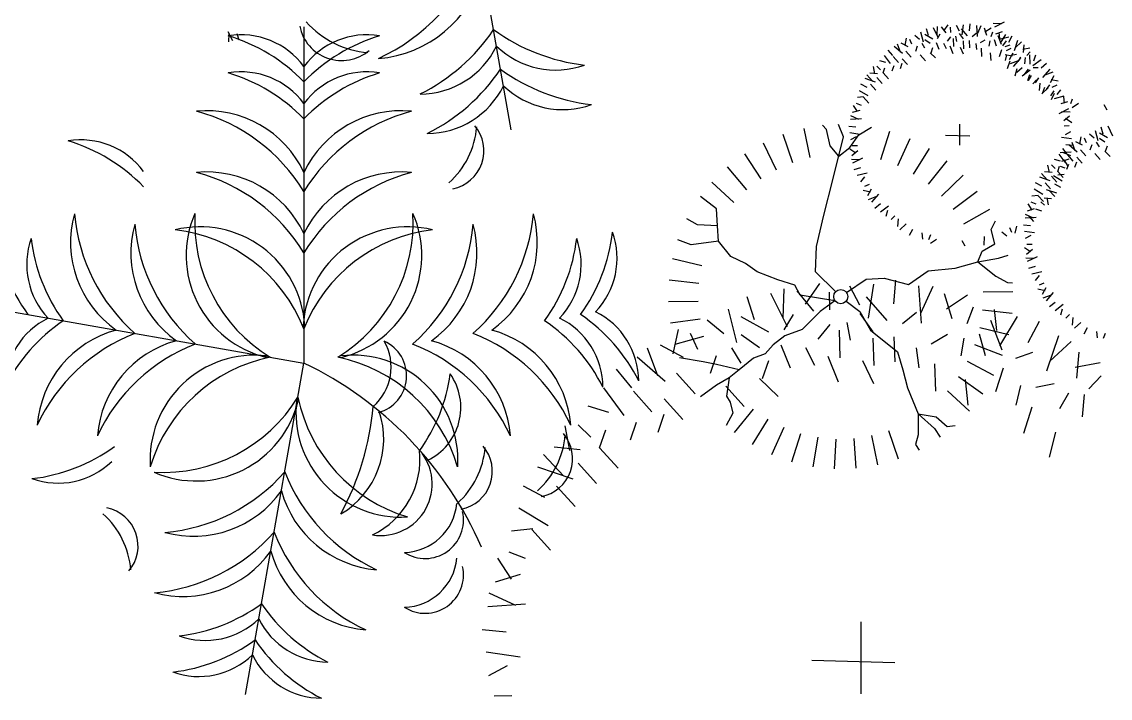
# Model space of a CAD drawing. Header units: millimetres. Extents: x 216896 to 446004, y 63591 to 243769.
# Drawn here: x 395228 to 397136, y 86861 to 88047 of the extents above; entities that cross this region are included whole.
import ezdxf

# ---------------------------------------------------------------- set-up
doc = ezdxf.new("R2010")
doc.units = ezdxf.units.MM
doc.layers.add('green', color=7, linetype='Continuous', true_color=0x45e718)
doc.layers.add('trees', color=7, linetype='Continuous', true_color=0x547000)

msp = doc.modelspace()

# ---------------------------------------------------------------- linework, layer by layer
at = {"layer": 'green'}
for p, q in [((396085.9, 87857.7), (395972.9, 88498.4)), ((395722.4, 88038.3), (395722.4, 87448.2)), ((396832.9, 88039), (396832.3, 88023.8)), ((396851.1, 88041.7), (396843.8, 88031)), ((396871.9, 88030.6), (396866.7, 88040.3)), ((396876.4, 88023.9), (396879, 88041.4)), ((396889.3, 88031.2), (396890.4, 88043.5)), ((396903.6, 88021.3), (396902.3, 88040.5)), ((396909.4, 88040.1), (396903.1, 88026.3)), ((396930.8, 88044.3), (396946, 88043.7)), ((396950.4, 88046.2), (396933.2, 88037.6)), ((395588.9, 88030), (395596.9, 88013.9)), ((395590.7, 88011.6), (395591.2, 88025.8)), ((395604.9, 88026.6), (395608.3, 88015.5)), ((396801.9, 88015.8), (396793.3, 88022.8)), ((396808.6, 88011.3), (396804.3, 88028.5)), ((396825.1, 88016.6), (396810.8, 88024.5)), ((396817.7, 88023), (396814, 88034.8)), ((396834.7, 88019.4), (396826.2, 88036.6)), ((396833, 88017.9), (396837.7, 88025.8)), ((396839.6, 88037.9), (396848.1, 88027.5)), ((396850.5, 88013.1), (396856.6, 88020.6)), ((396856.5, 88028.2), (396856.3, 88037.3)), ((396867.1, 88012.6), (396865.4, 88021.7)), ((396878.8, 88016.8), (396872.1, 88026.2)), ((396885.9, 88022.6), (396875.3, 88034.9)), ((396893.8, 88021.1), (396901, 88026.9)), ((396915.2, 88036.6), (396919.1, 88023.7)), ((396927.3, 88035.6), (396916.5, 88028.6)), ((396927.1, 88021.1), (396930.4, 88029.6)), ((396946.8, 88029.1), (396935, 88025.5)), ((396945.2, 88007.4), (396939.4, 88022.6)), ((396942.3, 88017.4), (396941.2, 88028.4)), ((396958.4, 88020), (396941.2, 88015.7)), ((396943.9, 88009.5), (396953, 88024.7)), ((396958.6, 88011.3), (396964.3, 88022.3)), ((396771.8, 87991.2), (396757.3, 88003.9)), ((396762.6, 88008.6), (396767.8, 87994.4)), ((396769.2, 88010.2), (396781, 88003.9)), ((396778.4, 88018.1), (396775.7, 88005.4)), ((396788.5, 88007.7), (396784.8, 88016)), ((396795, 87995.5), (396798.2, 88004.7)), ((396810.8, 88000.8), (396806.1, 88008.7)), ((396820.3, 88008.7), (396810.8, 88015.3)), ((396821.9, 87992.8), (396825.1, 88002.1)), ((396836.2, 87998.1), (396831.4, 88010)), ((396848.8, 87999.4), (396844.1, 88008.7)), ((396861, 87991), (396855.6, 88004.1)), ((396861.8, 88003.4), (396861.4, 88017.6)), ((396879.1, 87990), (396873.4, 88001.9)), ((396879.3, 87999.5), (396878.8, 88013.6)), ((396890, 88001.5), (396889.6, 88014.2)), ((396902.4, 87998.4), (396901.1, 88008.7)), ((396908.6, 88010.6), (396916.9, 88015.6)), ((396910.9, 87986.3), (396910.4, 88000.5)), ((396924.1, 88004.5), (396925.5, 88013.6)), ((396936.5, 88004.4), (396933.4, 88015.6)), ((396953.9, 88013.3), (396947, 88004.8)), ((396952.1, 88003.4), (396960.8, 88006.4)), ((396962.1, 88000), (396953.7, 87996.3)), ((396968, 87996.7), (396974.2, 88014.9)), ((396980.6, 88011.9), (396969.5, 88001.6)), ((396995.4, 88000.9), (396982.7, 87998.5)), ((396984.6, 88006.4), (396983.3, 87993)), ((396750.7, 87973.8), (396740.1, 87988)), ((396754.7, 87988), (396746.7, 87997.5)), ((396764.9, 87975.7), (396755.5, 87986.3)), ((396780.8, 87971.8), (396771.3, 87982.3)), ((396787.1, 87984.9), (396777.6, 87995.5)), ((396812.4, 87978.3), (396802.9, 87988.9)), ((396829.8, 87983.6), (396820.3, 87992.8)), ((396927.6, 87979.1), (396926.3, 87992.3)), ((396941.8, 87986.2), (396945.8, 87998.3)), ((396951.7, 87989.8), (396964.3, 87987.2)), ((396952.3, 87979), (396954.6, 87989.2)), ((396959.6, 87980.6), (396965.9, 87992.5)), ((396962.4, 87988.4), (396971.9, 87990.3)), ((396978.6, 87983.3), (396965.9, 87968.7)), ((396974.8, 87977.3), (396979.3, 87985.4)), ((396986.4, 87973.1), (396987.4, 87984.6)), ((396989.7, 87987.6), (396996, 87994.2)), ((396995.7, 87972.9), (396995.4, 87989.2)), ((397000.7, 87970.4), (397015, 87981)), ((397002.3, 87978.3), (397005.5, 87988.9)), ((396720.2, 87968.5), (396722.6, 87955.8)), ((396733.6, 87962.7), (396727, 87969)), ((396742.8, 87975.4), (396732.2, 87978.5)), ((396738, 87957.2), (396741.2, 87966.5)), ((396753.9, 87961.2), (396757, 87970.4)), ((396768.1, 87965.2), (396771.3, 87974.4)), ((396956.2, 87964.8), (396960.6, 87978.3)), ((396961.2, 87974), (396975.4, 87979.3)), ((396969.5, 87952.3), (396972.7, 87965.2)), ((396981.7, 87966.1), (396972.2, 87958.2)), ((396996, 87962.2), (396981.7, 87951.6)), ((396985.2, 87954.1), (396993.1, 87964.1)), ((397000.8, 87966.7), (397010, 87966.6)), ((397015, 87966.5), (397024.5, 87974.4)), ((397018.1, 87949.3), (397030.8, 87963.8)), ((396724.4, 87941.1), (396706.2, 87947.3)), ((396709.2, 87953.7), (396719.6, 87942.5)), ((396714.7, 87957.6), (396728.1, 87956.3)), ((396736.5, 87938.8), (396727, 87949.3)), ((396747.5, 87946.7), (396738, 87957.2)), ((396994.4, 87954.2), (396991.2, 87943.7)), ((396992.7, 87943.8), (396998.3, 87952.5)), ((397007, 87945), (397000.7, 87938.4)), ((397005.3, 87939.8), (397011, 87948.6)), ((397035.5, 87958.6), (397021.3, 87953.3)), ((397037.1, 87952), (397030.8, 87940.1)), ((397045, 87942.7), (397032.4, 87945.4)), ((396711.6, 87917), (396696.4, 87926.1)), ((396709.8, 87931.6), (396698.9, 87937.4)), ((396725.4, 87926.9), (396715.9, 87937.5)), ((397012.1, 87926.2), (397013.4, 87939.6)), ((397016.1, 87920.7), (397027.2, 87931)), ((397018.1, 87923), (397021.3, 87932.2)), ((397024.3, 87928), (397030, 87936.7)), ((397032.2, 87917.4), (397037.9, 87926.1)), ((397034.6, 87932.6), (397043, 87936.3)), ((397042.8, 87919.3), (397049.7, 87927.8)), ((396703.7, 87915.4), (396692.7, 87914.3)), ((396712.7, 87904.5), (396703.2, 87915.1)), ((397038.1, 87921.3), (397032.4, 87910.3)), ((397038.3, 87912.6), (397055.5, 87916.9)), ((397049.9, 87903.5), (397061.7, 87907.1)), ((397054.4, 87915.1), (397055.5, 87904.2)), ((397069.6, 87911.5), (397066.3, 87902.9)), ((396684.5, 87888.3), (396697.4, 87892.2)), ((396685.5, 87900.4), (396692.6, 87889.6)), ((396700, 87900.2), (396691.5, 87903.5)), ((397046.3, 87886.4), (397063.5, 87895)), ((397065.9, 87888.3), (397050.7, 87888.8)), ((397069.4, 87896.9), (397080.2, 87904)), ((397124.8, 87902), (397130, 87892.3)), ((396699.8, 87876.7), (396680.6, 87875.4)), ((396681, 87882.5), (396694.8, 87876.1)), ((396872.6, 87830.7), (396872.6, 87867.6)), ((397064.8, 87881.6), (397054.5, 87873)), ((397068.6, 87870), (397057.9, 87877.3)), ((396690, 87862.3), (396677.6, 87863.5)), ((396697.2, 87849.5), (396679.7, 87852.1)), ((396890, 87846.5), (396847.2, 87847.8)), ((397055.1, 87864.7), (397064.3, 87864.9)), ((397057.5, 87849.2), (397067.2, 87854.4)), ((397108.1, 87842.9), (397099.5, 87849.9)), ((397114.8, 87838.5), (397110.5, 87855.6)), ((397131.3, 87843.7), (397117.1, 87851.6)), ((397123.9, 87850.1), (397120.2, 87861.9)), ((397140.9, 87846.5), (397132.4, 87863.7)), ((396690.5, 87845), (396680.8, 87839.8)), ((396692.9, 87829.5), (396683.8, 87829.3)), ((397050.8, 87844.7), (397068.4, 87842.1)), ((397058.1, 87831.8), (397070.4, 87830.7)), ((397078, 87818.3), (397063.5, 87831)), ((397068.8, 87835.7), (397074.1, 87821.5)), ((397075.4, 87837.3), (397087.2, 87831)), ((397084.6, 87845.2), (397082, 87832.5)), ((397094.7, 87834.8), (397091, 87843.1)), ((397101.2, 87822.6), (397104.4, 87831.8)), ((397117.1, 87827.9), (397112.3, 87835.8)), ((397126.5, 87835.8), (397117.1, 87842.4)), ((397128.1, 87819.9), (397131.3, 87829.2)), ((396679.4, 87824.2), (396690.1, 87816.9)), ((396683.2, 87812.6), (396693.6, 87821.2)), ((397056.9, 87800.9), (397046.4, 87815.1)), ((397048.2, 87817.5), (397067.4, 87818.8)), ((397060.9, 87815.1), (397053, 87824.6)), ((397067.1, 87811.7), (397053.3, 87818)), ((397071.2, 87802.8), (397061.7, 87813.4)), ((397087, 87798.9), (397077.5, 87809.4)), ((397093.3, 87812), (397083.8, 87822.6)), ((397118.6, 87805.4), (397109.1, 87816)), ((397136, 87810.7), (397126.5, 87819.9)), ((396682.2, 87805.9), (396697.3, 87805.3)), ((396701.8, 87807.8), (396684.5, 87799.2)), ((396698.1, 87790.7), (396686.3, 87787.1)), ((397026.4, 87795.6), (397028.9, 87782.9)), ((397039.8, 87789.8), (397033.2, 87796.1)), ((397049, 87802.5), (397038.5, 87805.6)), ((397044.3, 87784.3), (397047.4, 87793.6)), ((397048.1, 87794), (397056.6, 87790.7)), ((397063.5, 87805.9), (397050.6, 87802)), ((397062.6, 87793.8), (397055.5, 87804.6)), ((397060.1, 87788.3), (397063.3, 87797.5)), ((397074.3, 87792.3), (397077.5, 87801.5)), ((396709.8, 87781.6), (396692.6, 87777.3)), ((396705.3, 87774.9), (396698.3, 87766.4)), ((397030.6, 87768.2), (397012.4, 87774.4)), ((397015.5, 87780.8), (397025.8, 87769.6)), ((397020.9, 87784.7), (397034.3, 87783.4)), ((397042.7, 87765.9), (397033.2, 87776.4)), ((397036.5, 87777.2), (397051.7, 87768.1)), ((397053.8, 87773.8), (397044.3, 87784.3)), ((397044.4, 87778.8), (397055.3, 87779.9)), ((396713.5, 87761.6), (396705.1, 87757.9)), ((396710.9, 87742.2), (396717.3, 87754.1)), ((397017.8, 87744.1), (397002.6, 87753.2)), ((397016, 87758.7), (397005.1, 87764.5)), ((397031.6, 87754), (397022.1, 87764.6)), ((397023.6, 87753.1), (397041.9, 87746.9)), ((397038.3, 87762.6), (397049.2, 87756.8)), ((396703, 87751.5), (396715.7, 87748.8)), ((396712.5, 87735.6), (396726.8, 87740.9)), ((396729.9, 87744.9), (396717.3, 87730.4)), ((397009.9, 87742.5), (396998.9, 87741.4)), ((397018.9, 87731.6), (397009.4, 87742.2)), ((397033.3, 87736.5), (397020, 87737.9)), ((397027.8, 87725.7), (397025.4, 87738.4)), ((397038.8, 87740.5), (397028.5, 87751.7)), ((396733.1, 87727.7), (396723.6, 87719.8)), ((396747.3, 87723.8), (396733.1, 87713.2)), ((396745.7, 87715.8), (396742.6, 87705.3)), ((396990.8, 87715.4), (397003.6, 87719.3)), ((396991.7, 87727.5), (396998.8, 87716.7)), ((397006.2, 87727.3), (396997.7, 87730.6)), ((397005.3, 87718.8), (397015.8, 87715.6)), ((397014.5, 87731.5), (397021.1, 87725.1)), ((396758.4, 87706.6), (396752.1, 87700)), ((396763.5, 87687.8), (396764.8, 87701.2)), ((397006.1, 87703.8), (396986.8, 87702.5)), ((396987.2, 87709.6), (397001, 87703.2)), ((396993.4, 87706.2), (397001.3, 87696.7)), ((396767.5, 87682.3), (396778.6, 87692.6)), ((396789.5, 87682.9), (396783.8, 87671.9)), ((396805.7, 87676.7), (396806.9, 87665.8)), ((396946.2, 87678.4), (396954.7, 87671.4)), ((396959.6, 87686.5), (396963.2, 87678.1)), ((396969.7, 87676.1), (396972.3, 87688.7)), ((396996.2, 87689.4), (396983.9, 87690.6)), ((397003.4, 87676.6), (396985.9, 87679.2)), ((396821, 87673.1), (396817.6, 87664.6)), ((396820.7, 87658.5), (396831.6, 87665.6)), ((396876.1, 87663.6), (396881.3, 87653.9)), ((396915.2, 87655.2), (396915.8, 87670.4)), ((396996.7, 87672.1), (396987, 87666.9)), ((396999.2, 87656.6), (396990, 87656.4)), ((396985.7, 87651.3), (396996.3, 87644)), ((396989.4, 87639.7), (396999.8, 87648.3)), ((396988.4, 87633), (397003.5, 87632.4)), ((397008, 87634.9), (396990.7, 87626.3)), ((397004.4, 87617.8), (396992.6, 87614.2)), ((397016, 87608.7), (396998.8, 87604.4)), ((397011.5, 87602), (397004.5, 87593.5)), ((396626.2, 87588), (396601.4, 87551.6)), ((396697.2, 87550.2), (396679.4, 87583.3)), ((396712.5, 87527.3), (396721.4, 87587.1)), ((396756.4, 87552.1), (396760.2, 87594.1)), ((396805.3, 87518.4), (396800.8, 87583.9)), ((396825, 87582.6), (396803.4, 87535.6)), ((397019.7, 87588.7), (397011.3, 87585)), ((397017.2, 87569.3), (397023.5, 87581.2)), ((396512.3, 87524.3), (396499.7, 87564.5)), ((396570.4, 87511.9), (396541.2, 87570.7)), ((396564, 87578.7), (396562.1, 87527)), ((396586.9, 87575.1), (396616, 87539.7)), ((396644.5, 87542), (396643.8, 87573.1)), ((396745, 87522.9), (396708.6, 87564.8)), ((396844.7, 87570.6), (396858.1, 87526.7)), ((396886, 87567.4), (396849.2, 87543.2)), ((397009.2, 87578.6), (397021.9, 87575.9)), ((397018.7, 87562.7), (397033, 87568)), ((397036.1, 87572), (397023.5, 87557.5)), ((395141.3, 87550.7), (395722.4, 87448.2)), ((396481.2, 87484.6), (396466.6, 87543.2)), ((396885.3, 87517.9), (396896.6, 87546.9)), ((396937.2, 87505.3), (396933.4, 87542.7)), ((397039.3, 87554.8), (397029.8, 87546.9)), ((397053.5, 87550.9), (397039.3, 87540.3)), ((397052, 87543), (397048.8, 87532.4)), ((396458.4, 87499.9), (396429.3, 87523.6)), ((396537.5, 87502.4), (396489, 87529.4)), ((396564.5, 87506.9), (396580.7, 87533.9)), ((396720.5, 87503.1), (396697.8, 87535.3)), ((396771.8, 87517.9), (396796.3, 87537.7)), ((396946.9, 87471.2), (396927, 87523.1)), ((396942.5, 87478.4), (396973.6, 87530.2)), ((397064.6, 87533.7), (397058.3, 87527.1)), ((397069.7, 87514.9), (397071, 87528.3)), ((396378.3, 87507.6), (396369.4, 87464.4)), ((396624.1, 87490.4), (396645, 87516.2)), ((396662.8, 87457.5), (396661.2, 87505.9)), ((396680.9, 87488.8), (396674.9, 87519.7)), ((396992.5, 87484.5), (397012.1, 87521.8)), ((397073.7, 87509.4), (397084.8, 87519.7)), ((397095.7, 87510), (397090, 87499)), ((397112, 87503.8), (397113.1, 87492.9)), ((396412.8, 87472), (396400.3, 87500.6)), ((396521.3, 87475.4), (396489, 87497.9)), ((396722.2, 87444), (396720.5, 87492.4)), ((396758.9, 87450.8), (396757.5, 87494.4)), ((396822.2, 87482), (396850.7, 87499.2)), ((396875, 87461.1), (396880, 87492.1)), ((396917.2, 87460.9), (396906.8, 87499)), ((397024.8, 87434.6), (397045.8, 87496.8)), ((397067.6, 87486.4), (397029.7, 87451.2)), ((397127.2, 87500.2), (397123.9, 87491.7)), ((396324.4, 87475.2), (396342.4, 87426.7)), ((396346.9, 87480.6), (396387.3, 87459)), ((396489, 87448.5), (396472.8, 87475.4)), ((396575.3, 87439.5), (396559.1, 87479.9)), ((396618.4, 87444), (396602.2, 87475.4)), ((396801, 87440.3), (396796.6, 87475.4)), ((396970.5, 87457.3), (397000.2, 87467.6)), ((397081.2, 87467.7), (397076.8, 87422.1)), ((395619.9, 86867.1), (395722.4, 87448.2)), ((396355.9, 87415.9), (396306.4, 87459)), ((396435, 87430.5), (396445.8, 87462)), ((396526.7, 87421.5), (396537.5, 87453)), ((396659.8, 87415.2), (396641.7, 87460)), ((396721.7, 87411.8), (396702.1, 87452.4)), ((396830.1, 87399.1), (396828.4, 87447.4)), ((397118.2, 87449), (397074.9, 87440.7)), ((396297.4, 87405.1), (396270.5, 87437.5)), ((396408.1, 87394.5), (396375.7, 87430.5)), ((396935.4, 87398.7), (396949, 87440.1)), ((396553.7, 87390), (396521.3, 87421.5)), ((396887.1, 87374.7), (396882.5, 87419.6)), ((396971.3, 87374.4), (396979.2, 87408.9)), ((397005.5, 87406.4), (397038.1, 87412.7)), ((397098.5, 87403.5), (397120.1, 87426)), ((396284, 87356.6), (396248, 87405.1)), ((396332.5, 87363.1), (396300.2, 87399)), ((396494.4, 87372.1), (396462, 87408)), ((397048, 87368.6), (397063.3, 87396.1)), ((397087.5, 87354.1), (397090.8, 87393.3)), ((396257, 87361.9), (396221, 87372.7)), ((396386.5, 87349.6), (396354.1, 87385.5)), ((396984.5, 87325.7), (396999.5, 87371.8)), ((396343.3, 87327.1), (396354.1, 87358.6)), ((396180.1, 87338.5), (396188.3, 87295.1)), ((396225.5, 87318.8), (396203.1, 87340.4)), ((396294.8, 87313.6), (396305.6, 87345.1)), ((396240.8, 87300.1), (396251.6, 87331.6)), ((397029.8, 87283.4), (397040.8, 87327.1)), ((396161.3, 87301.5), (396207, 87297)), ((396273.2, 87264.2), (396240.8, 87300.1)), ((396142.6, 87287.9), (396177.8, 87249.9)), ((396194.4, 87245.1), (396132.2, 87266.1)), ((396235.4, 87237.2), (396203.1, 87273.2)), ((396144.6, 87212.8), (396107.3, 87232.4)), ((396197.7, 87196.8), (396165.3, 87232.7)), ((396150.7, 87162.8), (396098.9, 87193.9)), ((396123.7, 87157.5), (396086.4, 87153.7)), ((396154.5, 87120.3), (396122.2, 87156.3)), ((396061.6, 87106.3), (396085.8, 87069.4)), ((396111.1, 87105.5), (396082.1, 87116.9)), ((396058.5, 87065), (396102.3, 87078.3)), ((396046.4, 87045.3), (396093.4, 87023.7)), ((396110.6, 87025.6), (396045.1, 87021.1)), ((396699.3, 86868.6), (396699.3, 86994.5)), ((396076.9, 86976.6), (396035, 86980.5)), ((396101.7, 86932.8), (396042, 86941.7)), ((396078.8, 86917.5), (396045.8, 86899.7)), ((396758.7, 86922.6), (396613, 86927.1)), ((396087.1, 86864.8), (396055.9, 86864.1))]:
    msp.add_line(p, q, dxfattribs=at)
for centre, radius, start, end in [((395705.8, 88298.6), 348.7, 294.9634, 338.6288), ((395836.3, 88189.9), 208, 274.6063, 344.7511), ((395788.4, 88054), 74.9, 191.2524, 310.258), ((395847.7, 88155.3), 162.8, 221.7893, 265.382), ((395612.6, 87887.9), 136.2, 36.2899, 99.6243), ((395502.1, 87728.4), 306.6, 44.0763, 73.3793), ((395832.2, 87887.9), 136.2, 80.3757, 143.71), ((395942.6, 87728.4), 306.6, 106.6206, 135.9237), ((395775, 88222.6), 338, 296.6206, 325.9237), ((396253.3, 88306.9), 338, 234.0763, 263.3793), ((395925.4, 88070.5), 150.2, 270.3757, 333.71), ((396163.9, 88112.6), 150.2, 226.2899, 289.6243), ((395787.2, 88153.2), 338, 296.6206, 325.9237), ((396265.5, 88237.5), 338, 234.0763, 263.3793), ((395612.6, 87822.9), 136.2, 36.2899, 99.6243), ((395502.1, 87663.4), 306.6, 44.0763, 73.3793), ((395832.2, 87822.9), 136.2, 80.3757, 143.71), ((395942.6, 87663.4), 306.6, 106.6206, 135.9237), ((395937.7, 88001.2), 150.2, 270.3757, 333.71), ((396176.1, 88043.2), 150.2, 226.2899, 289.6243), ((395551.8, 87702.3), 188.6, 25.2489, 95.3937), ((395452.4, 87584.6), 316.2, 31.3712, 75.0365), ((395893, 87702.3), 188.6, 84.6063, 154.7511), ((395992.4, 87584.6), 316.2, 104.9634, 148.6288), ((395878.2, 87874.6), 147.6, 311.7893, 355.382), ((395970.1, 87820.9), 67.9, 281.2524, 40.258), ((395331.5, 87703.7), 136.2, 36.2899, 99.6243), ((395221.1, 87544.2), 306.6, 44.0763, 73.3793), ((395551.8, 87595), 188.6, 25.2489, 95.3937), ((395452.4, 87477.3), 316.2, 31.3712, 75.0365), ((395893, 87595), 188.6, 84.6063, 154.7511), ((395992.4, 87477.3), 316.2, 104.9634, 148.6288), ((395501.8, 87660.4), 188.6, 164.6063, 234.7511), ((395635, 87737.8), 316.2, 184.9634, 228.6288), ((395699.7, 87637.3), 183.9, 156.3654, 256.574), ((395809, 87695.5), 278.2, 176.8122, 238.3335), ((395635.8, 87695.5), 278.2, 301.6664, 3.1878), ((395745.1, 87637.3), 183.9, 283.4259, 23.6346), ((395809.8, 87737.8), 316.2, 311.3712, 355.0365), ((395943, 87660.4), 188.6, 305.2489, 15.3937), ((395486.7, 87713.4), 306.6, 186.6206, 215.9237), ((395607.5, 87641.7), 188.6, 164.6063, 234.7511), ((395740.7, 87719.2), 316.2, 184.9634, 228.6288), ((395540.2, 87503.4), 183.9, 3.4259, 103.6346), ((395463.8, 87405.9), 278.2, 21.6664, 83.1878), ((395904.6, 87503.4), 183.9, 76.3654, 176.574), ((395980.9, 87405.9), 278.2, 96.8122, 158.3335), ((395704.1, 87719.2), 316.2, 311.3712, 355.0365), ((395837.2, 87641.7), 188.6, 305.2489, 15.3937), ((395959, 87713.6), 306.6, 324.0763, 353.3793), ((396135.2, 87632.5), 136.2, 316.2899, 19.6243), ((395372.5, 87621.4), 136.2, 160.3757, 223.71), ((395548.7, 87702.5), 306.6, 186.6206, 215.9237), ((395896.1, 87702.5), 306.6, 324.0763, 353.3793), ((396072.3, 87621.4), 136.2, 316.2899, 19.6243), ((395334.3, 87405.2), 136.2, 116.2899, 179.6243), ((396110.4, 87405.2), 136.2, 0.3757, 63.71), ((396035.4, 87279.8), 306.6, 26.6206, 55.9237), ((396173.3, 87416.3), 136.2, 0.3757, 63.71), ((395472.2, 87268.7), 306.6, 124.0763, 153.3793), ((395442.6, 87324.3), 188.6, 105.2489, 175.3937), ((396002.2, 87324.3), 188.6, 4.6063, 74.7511), ((395972.6, 87268.7), 306.6, 26.6206, 55.9237), ((395541.2, 87206), 316.2, 111.3712, 155.0365), ((395548.3, 87305.7), 188.6, 105.2489, 175.3937), ((395783.2, 87441.3), 92.1, 311.3306, 29.5602), ((395836, 87426.1), 66.4, 284.8721, 65.7742), ((395896.5, 87305.7), 188.6, 4.6063, 74.7511), ((395903.6, 87206), 316.2, 24.9634, 68.6288), ((395646.9, 87187.4), 316.2, 111.3712, 155.0365), ((395797.8, 87187.4), 316.2, 24.9634, 68.6288), ((395636.4, 87278.4), 183.9, 83.4259, 183.6346), ((395719.2, 87186.3), 278.2, 101.6664, 163.1878), ((395448.2, 86872.8), 637.5, 23.3415, 64.5228), ((395725.6, 87186.3), 278.2, 16.8122, 78.3335), ((395808.4, 87278.4), 183.9, 356.3654, 96.574), ((395686.4, 87468.3), 295, 324.1058, 352.4241), ((395894.9, 87370.6), 102.6, 295.5966, 35.0134), ((395475.1, 87534.8), 278.2, 266.8122, 328.3335), ((395533.4, 87425.5), 183.9, 246.3654, 346.574), ((395892.2, 87362.2), 183.9, 173.4259, 273.6346), ((395984.3, 87445), 278.2, 191.6664, 253.1878), ((395347.7, 87419.1), 498.5, 331.8609, 354.5992), ((395709.4, 87315.5), 152.8, 300.6327, 18.5523), ((396033.5, 87334.6), 147.6, 311.7893, 355.382), ((396125.5, 87280.9), 67.9, 281.2524, 40.258), ((395210.1, 87550.3), 306.6, 276.6206, 305.9237), ((395778.4, 87279.8), 147.5, 295.9029, 6.2463), ((395856.9, 87236.4), 90.4, 261.0237, 41.1256), ((395893, 87312.5), 147.6, 311.7893, 355.382), ((395984.9, 87258.7), 67.9, 281.2524, 40.258), ((395291.2, 87374.1), 136.2, 250.3757, 313.71), ((395451.4, 87466.5), 316.2, 274.9634, 318.6288), ((395983.2, 87372.8), 316.2, 201.3712, 245.0365), ((395528.9, 87333.4), 188.6, 254.6063, 324.7511), ((395864.9, 87274.1), 188.6, 195.2489, 265.3937), ((395896.2, 87210.9), 94.5, 271.346, 354.8155), ((395271.7, 87074.1), 147.6, 4.618, 48.2106), ((395363.7, 87127.8), 67.9, 319.742, 78.7475), ((395934.9, 87173), 67.3, 237.1467, 12.9422), ((395432.8, 87360.8), 316.2, 274.9634, 318.6288), ((395964.6, 87267.1), 316.2, 201.3712, 245.0365), ((395510.2, 87227.7), 188.6, 254.6063, 324.7511), ((395846.3, 87168.4), 188.6, 195.2489, 265.3937), ((395896.2, 87114.8), 94.5, 271.346, 354.8155), ((395934.9, 87076.9), 67.3, 237.1467, 12.9422), ((395468.1, 87274.6), 306.6, 276.6206, 305.9237), ((395901.9, 87198.1), 306.6, 214.0763, 243.3793), ((395549.2, 87098.3), 136.2, 250.3757, 313.71), ((395765.4, 87060.2), 136.2, 206.2899, 269.6243), ((395457, 87211.2), 306.6, 276.6206, 305.9237), ((395890.7, 87134.7), 306.6, 214.0763, 243.3793), ((395538, 87035), 136.2, 250.3757, 313.71), ((395754.3, 86996.9), 136.2, 206.2899, 269.6243)]:
    msp.add_arc(centre, radius, start, end, dxfattribs=at)
at = {"layer": 'trees'}
for p, q in [((396668.5, 87845.3), (396659.6, 87867.1)), ((396562.3, 87849.7), (396579.1, 87800)), ((396598.7, 87860.1), (396609.2, 87808.7)), ((396638.5, 87858), (396631.7, 87865.5)), ((396644.8, 87829.6), (396638.5, 87858)), ((396679.6, 87826.4), (396695.3, 87848.5)), ((396695.3, 87848.5), (396717.3, 87862.3)), ((396749, 87854.8), (396733.4, 87804.7)), ((396527.4, 87834.7), (396550.3, 87787.6)), ((396660, 87811.6), (396644.8, 87829.6)), ((396649.5, 87769.6), (396668.5, 87845.3)), ((396784.6, 87841.8), (396762.9, 87794.1)), ((396494.6, 87815.5), (396523.3, 87771.6)), ((396660, 87811.6), (396679.6, 87826.4)), ((396818.4, 87824.5), (396790.8, 87779.8)), ((396464.6, 87792.4), (396498.5, 87752.4)), ((396849.7, 87803), (396816.8, 87762.2)), ((396878, 87777.8), (396840.3, 87741.4)), ((396437.6, 87765.7), (396476.3, 87730.2)), ((396633.8, 87708), (396649.5, 87769.6)), ((396445.8, 87719.1), (396417.6, 87740.6)), ((396903, 87749.3), (396861, 87717.9)), ((396447.4, 87689.1), (396445.8, 87719.1)), ((396924.2, 87717.8), (396878.6, 87691.9)), ((396412.7, 87690.7), (396393.8, 87701.2)), ((396621.1, 87652.8), (396633.8, 87708)), ((396927.5, 87682.8), (396935, 87697.8)), ((396447.4, 87689.1), (396412.7, 87690.7)), ((396449, 87662.2), (396447.4, 87689.1)), ((396933.8, 87657.5), (396927.5, 87682.8)), ((396401.6, 87655.9), (396378.2, 87664.4)), ((396449, 87662.2), (396401.6, 87655.9)), ((396471.1, 87635.4), (396449, 87662.2)), ((396911.7, 87644.9), (396933.8, 87657.5)), ((396619.5, 87608.6), (396621.1, 87652.8)), ((396903.8, 87625.9), (396911.7, 87644.9)), ((396940.1, 87632.3), (396956.9, 87637.6)), ((396368.9, 87632), (396419.9, 87619.6)), ((396496.4, 87622.8), (396471.1, 87635.4)), ((396516.9, 87608.6), (396496.4, 87622.8)), ((396864.3, 87614.9), (396903.8, 87625.9)), ((396903.8, 87625.9), (396940.1, 87632.3)), ((396903.8, 87625.9), (396935.4, 87600.7)), ((396553.2, 87594.4), (396516.9, 87608.6)), ((396654.7, 87573.7), (396619.5, 87608.6)), ((396782.2, 87586.5), (396817, 87610.2)), ((396817, 87610.2), (396864.3, 87614.9)), ((396935.4, 87600.7), (396955.9, 87589.6)), ((396362.8, 87594.5), (396414.9, 87588.6)), ((396583.2, 87584.9), (396553.2, 87594.4)), ((396592.7, 87567.5), (396583.2, 87584.9)), ((396673.7, 87572.1), (396708, 87595.9)), ((396708, 87595.9), (396739.6, 87597.5)), ((396739.6, 87597.5), (396782.2, 87586.5)), ((396955.9, 87589.6), (396964.8, 87589)), ((396653.4, 87557.7), (396592.7, 87567.5)), ((396965.6, 87573.3), (396913.2, 87572.6)), ((396361.5, 87556.6), (396413.9, 87557.3)), ((396653.4, 87557.7), (396627.4, 87539.1)), ((396673.4, 87557.3), (396696.9, 87539.1)), ((396364.9, 87518.8), (396416.9, 87526)), ((396627.4, 87539.1), (396595.9, 87507.6)), ((396696.9, 87539.1), (396715.9, 87506)), ((396964.3, 87535.4), (396912.2, 87541.3)), ((396595.9, 87507.6), (396565.8, 87496.5)), ((396715.9, 87506), (396763.3, 87468.1)), ((396958.2, 87497.9), (396907.2, 87510.3)), ((396373, 87481.7), (396423.7, 87495.4)), ((396565.8, 87496.5), (396545.3, 87480.7)), ((396545.3, 87480.7), (396531.1, 87464.9)), ((396763.3, 87468.1), (396772.7, 87436.5)), ((396947.5, 87461.5), (396898.5, 87480.2)), ((396422.1, 87450.7), (396381.1, 87457.6)), ((396445.8, 87446), (396422.1, 87450.7)), ((396510.6, 87457), (396485.3, 87436.5)), ((396531.1, 87464.9), (396510.6, 87457)), ((396932.3, 87426.7), (396886, 87451.4)), ((396485.3, 87436.5), (396445.8, 87446)), ((396485.3, 87436.5), (396467.9, 87422.3)), ((396772.7, 87436.5), (396780.6, 87405)), ((396445.8, 87409.7), (396417.6, 87389.3)), ((396467.9, 87422.3), (396445.8, 87409.7)), ((396467.9, 87422.3), (396463.2, 87390.7)), ((396912.9, 87394.2), (396870, 87424.4)), ((396463.2, 87390.7), (396469.5, 87379.7)), ((396780.6, 87405), (396799.6, 87359.2)), ((396889.5, 87364.3), (396850.8, 87399.7)), ((396469.5, 87379.7), (396474.2, 87360.8)), ((396474.2, 87360.8), (396462.7, 87339.1)), ((396477.4, 87326.9), (396510.4, 87367.7)), ((396799.6, 87359.2), (396828, 87333.9)), ((396799.6, 87359.2), (396799.6, 87322.9)), ((396799.6, 87359.2), (396831.2, 87354.4)), ((396831.2, 87354.4), (396850.1, 87337.1)), ((396508.7, 87305.4), (396536.3, 87350.1)), ((396542.5, 87288.1), (396564.2, 87335.8)), ((396828, 87333.9), (396838.1, 87318.3)), ((396850.1, 87337.1), (396864.5, 87339.2)), ((396578.1, 87275.1), (396593.7, 87325.2)), ((396615.2, 87266.7), (396624.3, 87318.3)), ((396652.9, 87262.9), (396655.5, 87315.3)), ((396690.9, 87264), (396686.9, 87316.3)), ((396728.4, 87269.8), (396717.9, 87321.2)), ((396764.8, 87280.2), (396748, 87329.9)), ((396799.6, 87322.9), (396794.8, 87305.5)), ((396794.8, 87305.5), (396801.4, 87296))]:
    msp.add_line(p, q, dxfattribs=at)
msp.add_circle((396663.6, 87565), 12.4, dxfattribs=at)

doc.saveas('drawing.dxf')
